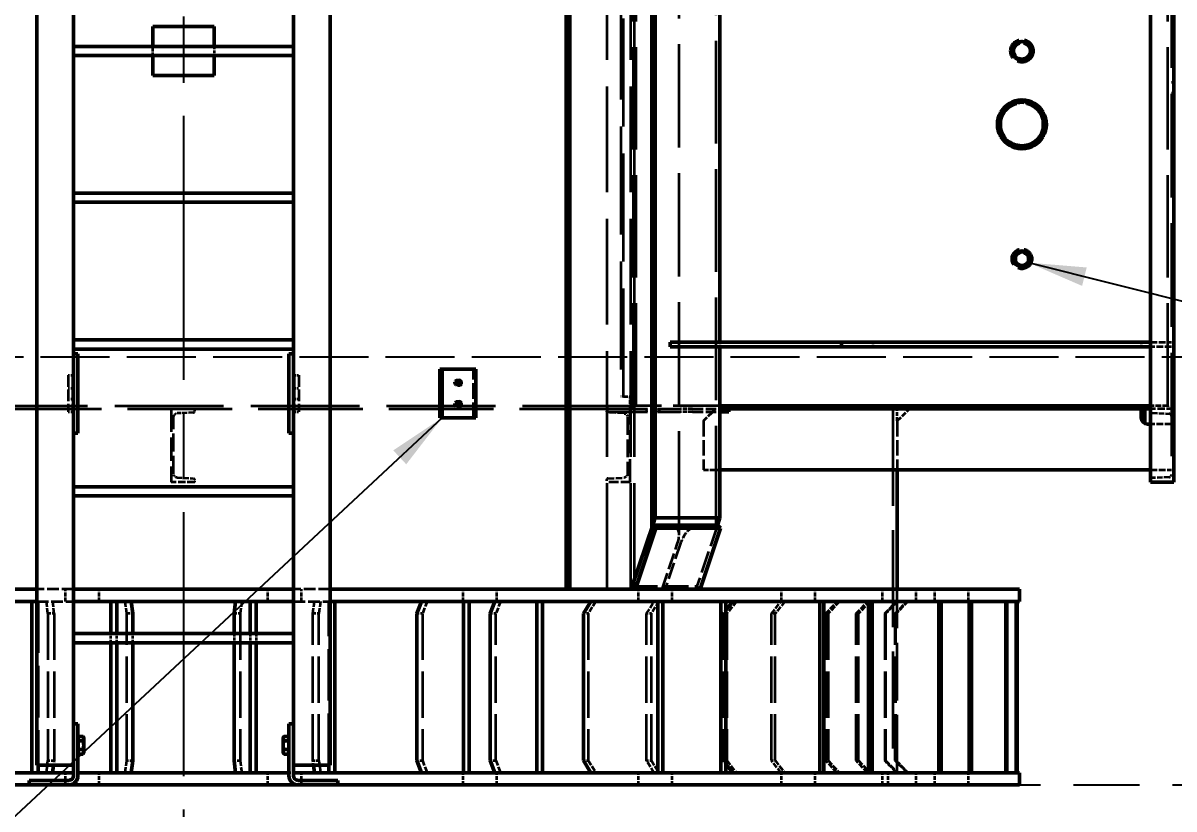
# Model space of a CAD drawing. Header units: inches. Extents: x 11 to 1621, y 11 to 1332.
# Drawn here: x 251.4 to 345.5, y 289.5 to 353.7 of the extents above; entities that cross this region are included whole.
import ezdxf

# ---------------------------------------------------------------- set-up
doc = ezdxf.new("R2010")
doc.units = ezdxf.units.IN
doc.header["$LTSCALE"] = 48
doc.header["$MEASUREMENT"] = 0
for name, pattern in [('CHAIN', [0.7087, 0.4724, -0.0591, 0.1181, -0.0591]), ('DASHED', [0.2067, 0.1654, -0.0413]), ('DOUBLE_DASH_CHAIN', [1.2403, 0.6614, -0.0827, 0.1654, -0.0827, 0.1654, -0.0827])]:
    doc.linetypes.add(name, pattern=pattern)
for name, color, linetype, lineweight in [('Centerline (ANSI)', 7, 'Continuous', 25), ('Dimension (ANSI)', 7, 'Continuous', 25), ('Hidden (ANSI)', 7, 'DASHED', 35), ('Sketch Geometry (ANSI)', 7, 'Continuous', 25), ('Symbol (ANSI)', 7, 'Continuous', 25), ('Visible (ANSI)', 7, 'Continuous', 50), ('Work Plane (ANSI)', 7, 'DOUBLE_DASH_CHAIN', 25)]:
    doc.layers.add(name, color=color, linetype=linetype, lineweight=lineweight)
doc.styles.add('Dimension Text', font='tahoma.ttf')
doc.dimstyles.new('ELC angle$7', dxfattribs={"dimscale": 48, "dimtxt": 0.12, "dimasz": 0.098425, "dimexe": 0.125, "dimexo": 0.0625, "dimgap": 0.031496, "dimtad": 0, "dimtih": 1, "dimtoh": 1, "dimzin": 0, "dimdsep": 46, "dimtxsty": 'Dimension Text', "dimcen": 0.09, "dimdle": 0.393701, "dimclrd": 256, "dimclre": 256, "dimclrt": 256, "dimadec": 1, "dimazin": 0, "dimtfac": 1, "dimtofl": 0, "dimtmove": 0, "dimatfit": 3, "dimfxl": 0, "dimtolj": 1, "dimtzin": 0, "dimlwd": -1, "dimlwe": -1, "dimarcsym": 0})
doc.dimstyles.new('ELC FT', dxfattribs={"dimscale": 48, "dimtxt": 0.12, "dimasz": 0.098425, "dimexe": 0.05, "dimexo": 0.1, "dimgap": 0.031496, "dimtad": 1, "dimdec": 5, "dimzin": 3, "dimdsep": 46, "dimlunit": 4, "dimtxsty": 'Dimension Text', "dimcen": 0.09, "dimdle": 0.5, "dimclrd": 5, "dimclre": 5, "dimclrt": 256, "dimadec": 1, "dimazin": 3, "dimtfac": 0.833333, "dimtofl": 0, "dimtmove": 0, "dimatfit": 3, "dimfxl": 0, "dimfrac": 2, "dimtolj": 1, "dimtzin": 0, "dimlwd": 25, "dimlwe": 25, "dimarcsym": 0})

# ---------------------------------------------------------------- blocks, each defined once
blk = doc.blocks.new('*D15')
at = {"layer": 'Defpoints', "color": 0, "linetype": 'Continuous', "transparency": 16777216}
for p in [(804.877, 319.63), (264.502, 280.771), (804.877, 187.693)]:
    blk.add_point(p, dxfattribs=at)
at = {"layer": 'Dimension (ANSI)', "color": 5, "linetype": 'Continuous', "lineweight": 25, "transparency": 16777216}
for p, q in [((804.877, 314.83), (804.877, 185.293)), ((264.502, 275.971), (264.502, 185.293)), ((269.227, 187.693), (800.153, 187.693))]:
    blk.add_line(p, q, dxfattribs=at)
at = {"layer": 'Dimension (ANSI)', "color": 5, "linetype": 'Continuous', "transparency": 16777216}
for points in [[(269.227, 188.48), (269.227, 186.905), (264.502, 187.693)], [(800.153, 188.48), (800.153, 186.905), (804.877, 187.693)]]:
    blk.add_solid(points, dxfattribs=at)
at = {"layer": 'Dimension (ANSI)', "linetype": 'Continuous', "lineweight": 25, "transparency": 16777216, "insert": (534.752, 192.841), "char_height": 5.76, "attachment_point": 5, "style": 'Dimension Text'}
blk.add_mtext('\\A1;45\'-0 3/8"', dxfattribs=at)
blk = doc.blocks.new('*D29')
at = {"layer": 'Defpoints', "color": 0, "linetype": 'Continuous', "transparency": 16777216}
for p in [(131.318, 496.451), (318.502, 496.451), (210.502, 326.451)]:
    blk.add_point(p, dxfattribs=at)
at = {"layer": 'Dimension (ANSI)', "color": 5, "linetype": 'Continuous', "lineweight": 25, "transparency": 16777216}
for p, q in [((313.702, 496.451), (128.918, 496.451)), ((131.318, 491.727), (131.318, 430.554)), ((131.318, 331.176), (131.318, 392.348)), ((205.702, 326.451), (128.918, 326.451))]:
    blk.add_line(p, q, dxfattribs=at)
at = {"layer": 'Dimension (ANSI)', "color": 5, "linetype": 'Continuous', "transparency": 16777216}
for points in [[(130.531, 491.727), (132.105, 491.727), (131.318, 496.451)], [(130.531, 331.176), (132.105, 331.176), (131.318, 326.451)]]:
    blk.add_solid(points, dxfattribs=at)
at = {"layer": 'Dimension (ANSI)', "linetype": 'Continuous', "lineweight": 25, "transparency": 16777216, "insert": (131.318, 411.451), "char_height": 5.76, "attachment_point": 5, "rotation": 90, "style": 'Dimension Text'}
blk.add_mtext('\\A1;\\fTahoma|b0|i0;14\'-2"\\P\\fTahoma|b0|i0;GAS PATH', dxfattribs=at)

msp = doc.modelspace()

# ---------------------------------------------------------------- linework, layer by layer
at = {"layer": 'Centerline (ANSI)', "linetype": 'CHAIN', "ltscale": 0.952448}
msp.add_line((264.502429, 896.951101), (264.502429, 280.771104), dxfattribs=at)
at = {"layer": 'Hidden (ANSI)', "ltscale": 1.090126}
for p, q in [((299.145205, 307.451101), (299.145205, 512.951101)), ((301.099363, 307.451101), (301.099363, 512.951101)), ((301.390183, 307.451101), (301.390183, 512.951101))]:
    msp.add_line(p, q, dxfattribs=at)
at = {"layer": 'Hidden (ANSI)', "ltscale": 1.066696}
msp.add_line((345.302429, 506.701101), (345.302429, 316.201101), dxfattribs=at)
at = {"layer": 'Hidden (ANSI)', "ltscale": 1.063093}
msp.add_line((305.036619, 311.917026), (305.036619, 501.773479), dxfattribs=at)
at = {"layer": 'Hidden (ANSI)', "ltscale": 1.057514}
msp.add_line((308.079043, 312.415203), (308.079043, 501.275302), dxfattribs=at)
at = {"layer": 'Hidden (ANSI)', "ltscale": 1.055333}
for p, q in [((301.317478, 322.451101), (301.317478, 500.451101)), ((301.52084, 322.451101), (301.52084, 500.451101)), ((345.002429, 322.451101), (345.002429, 500.451101))]:
    msp.add_line(p, q, dxfattribs=at)
at = {"layer": 'Hidden (ANSI)', "ltscale": 1.111842}
for p, q in [((300.270348, 499.701101), (300.270348, 323.201101)), ((300.501606, 323.201101), (300.501606, 499.701101))]:
    msp.add_line(p, q, dxfattribs=at)
at = {"layer": 'Hidden (ANSI)', "ltscale": 0.029661}
for p, q in [((262.002429, 351.076101), (262.002429, 351.826101)), ((267.002429, 351.826101), (267.002429, 351.076101)), ((258.562104, 303.076101), (258.562104, 303.826101)), ((259.057826, 303.076101), (259.057826, 303.826101)), ((260.363088, 303.076101), (260.363088, 303.826101)), ((268.64177, 303.826101), (268.64177, 303.076101)), ((269.947032, 303.826101), (269.947032, 303.076101)), ((270.442754, 303.826101), (270.442754, 303.076101))]:
    msp.add_line(p, q, dxfattribs=at)
at = {"layer": 'Hidden (ANSI)', "ltscale": 0.007836}
for p, q in [((345.302429, 348.888601), (345.502429, 348.888601)), ((345.302429, 348.013601), (345.502429, 348.013601)), ((345.302429, 342.888601), (345.502429, 342.888601)), ((345.302429, 342.013601), (345.502429, 342.013601)), ((345.302429, 336.888601), (345.502429, 336.888601)), ((345.302429, 336.013601), (345.502429, 336.013601)), ((345.302429, 330.888601), (345.502429, 330.888601)), ((345.302429, 330.013601), (345.502429, 330.013601)), ((345.302429, 324.888601), (345.502429, 324.888601)), ((345.302429, 324.013601), (345.502429, 324.013601)), ((345.302429, 320.138601), (345.502429, 320.138601)), ((345.302429, 319.263601), (345.502429, 319.263601))]:
    msp.add_line(p, q, dxfattribs=at)
at = {"layer": 'Hidden (ANSI)', "ltscale": 0.01478}
for p, q in [((308.369863, 327.638601), (308.369863, 327.263601)), ((308.369863, 327.638601), (308.369863, 327.263601)), ((320.873853, 327.638601), (320.873853, 327.263601)), ((342.832429, 327.638601), (342.832429, 327.263601)), ((255.064929, 324.951101), (255.439929, 324.951101)), ((273.564929, 324.951101), (273.939929, 324.951101)), ((255.064929, 323.888601), (255.439929, 323.888601)), ((273.564929, 323.888601), (273.939929, 323.888601)), ((255.064929, 323.013601), (255.439929, 323.013601)), ((273.564929, 323.013601), (273.939929, 323.013601)), ((300.501606, 323.201101), (300.270348, 323.201101)), ((255.064929, 321.951101), (255.439929, 321.951101)), ((273.564929, 321.951101), (273.939929, 321.951101))]:
    msp.add_line(p, q, dxfattribs=at)
at = {"layer": 'Hidden (ANSI)', "ltscale": 0.068152}
for p, q in [((343.582429, 327.638601), (345.302429, 327.638601)), ((345.302429, 327.263601), (343.582429, 327.263601)), ((345.302429, 320.951101), (343.582429, 320.951101)), ((343.582429, 317.201101), (345.302429, 317.201101))]:
    msp.add_line(p, q, dxfattribs=at)
at = {"layer": 'Hidden (ANSI)', "ltscale": 0.118944}
for p, q in [((255.064929, 324.951101), (255.064929, 321.951101)), ((255.439929, 324.951101), (255.439929, 321.951101)), ((273.564929, 324.951101), (273.564929, 321.951101)), ((273.939929, 324.951101), (273.939929, 321.951101))]:
    msp.add_line(p, q, dxfattribs=at)
at = {"layer": 'Hidden (ANSI)', "ltscale": 0.158625}
for p, q in [((288.227394, 321.451101), (288.227394, 325.451101)), ((307.018786, 321.201101), (307.018786, 317.201101)), ((322.877429, 321.201101), (322.877429, 317.201101))]:
    msp.add_line(p, q, dxfattribs=at)
at = {"layer": 'Hidden (ANSI)', "ltscale": 0.019741}
for p, q in [((287.032916, 324.534601), (286.841575, 324.534601)), ((287.032916, 324.117601), (286.841575, 324.117601)), ((287.032916, 322.784601), (286.841575, 322.784601)), ((287.032916, 322.367601), (286.841575, 322.367601)), ((306.496, 307.701101), (306.747858, 307.451101)), ((253.918697, 305.451101), (253.422974, 305.451101)), ((260.363088, 305.451101), (259.867366, 305.451101)), ((269.137492, 305.451101), (268.64177, 305.451101)), ((275.581884, 305.451101), (275.086162, 305.451101)), ((284.040416, 305.451101), (283.578476, 305.451101)), ((290.045633, 305.451101), (289.583693, 305.451101)), ((297.611859, 305.451101), (297.215182, 305.451101)), ((302.768655, 305.451101), (302.371979, 305.451101)), ((308.926948, 305.451101), (308.622567, 305.451101)), ((312.883897, 305.451101), (312.579516, 305.451101)), ((317.21458, 305.451101), (317.023238, 305.451101)), ((319.702022, 305.451101), (319.51068, 305.451101)), ((321.909966, 305.451101), (321.844702, 305.451101)), ((322.758386, 305.451101), (322.693123, 305.451101)), ((253.422974, 293.451101), (253.918697, 293.451101)), ((259.867366, 293.451101), (260.363088, 293.451101)), ((268.64177, 293.451101), (269.137492, 293.451101)), ((275.086162, 293.451101), (275.581884, 293.451101)), ((283.578476, 293.451101), (284.040416, 293.451101)), ((289.583693, 293.451101), (290.045633, 293.451101)), ((297.215182, 293.451101), (297.611859, 293.451101)), ((302.371979, 293.451101), (302.768655, 293.451101)), ((308.622567, 293.451101), (308.926948, 293.451101)), ((312.579516, 293.451101), (312.883897, 293.451101)), ((317.023238, 293.451101), (317.21458, 293.451101)), ((319.51068, 293.451101), (319.702022, 293.451101)), ((321.844702, 293.451101), (321.909966, 293.451101)), ((322.693123, 293.451101), (322.758386, 293.451101))]:
    msp.add_line(p, q, dxfattribs=at)
at = {"layer": 'Hidden (ANSI)', "ltscale": 0.042528}
msp.add_line((300.501606, 323.201101), (301.341127, 323.201101), dxfattribs=at)
at = {"layer": 'Hidden (ANSI)', "ltscale": 0.039581}
for p, q in [((301.023131, 322.201101), (301.023131, 323.201101)), ((301.104476, 322.201101), (301.104476, 323.201101)), ((301.259256, 322.201101), (301.259256, 323.201101)), ((301.341127, 322.201101), (301.341127, 323.201101)), ((322.877429, 321.201101), (322.877429, 322.201101)), ((254.855332, 306.451101), (254.855332, 307.451101)), ((257.605332, 306.451101), (257.605332, 307.451101)), ((271.399527, 306.451101), (271.399527, 307.451101)), ((274.149527, 306.451101), (274.149527, 307.451101)), ((287.379992, 306.451101), (287.379992, 307.451101)), ((290.129992, 306.451101), (290.129992, 307.451101)), ((301.707685, 306.451101), (301.707685, 307.451101)), ((304.457685, 306.451101), (304.457685, 307.451101)), ((313.406197, 306.451101), (313.406197, 307.451101)), ((316.156197, 306.451101), (316.156197, 307.451101)), ((321.678295, 306.451101), (321.678295, 307.451101)), ((324.428295, 306.451101), (324.428295, 307.451101)), ((325.960247, 306.451101), (325.960247, 307.451101)), ((328.710247, 306.451101), (328.710247, 307.451101)), ((254.855332, 291.451101), (254.855332, 292.451101)), ((257.605332, 291.451101), (257.605332, 292.451101)), ((271.399527, 291.451101), (271.399527, 292.451101)), ((274.149527, 291.451101), (274.149527, 292.451101)), ((287.379992, 291.451101), (287.379992, 292.451101)), ((290.129992, 291.451101), (290.129992, 292.451101)), ((301.707685, 291.451101), (301.707685, 292.451101)), ((304.457685, 291.451101), (304.457685, 292.451101)), ((313.406197, 291.451101), (313.406197, 292.451101)), ((316.156197, 291.451101), (316.156197, 292.451101)), ((321.678295, 291.451101), (321.678295, 292.451101)), ((322.127429, 291.451101), (322.127429, 292.451101)), ((324.428295, 291.451101), (324.428295, 292.451101)), ((325.960247, 291.451101), (325.960247, 292.451101)), ((328.710247, 291.451101), (328.710247, 292.451101))]:
    msp.add_line(p, q, dxfattribs=at)
at = {"layer": 'Hidden (ANSI)', "ltscale": 1.077052}
msp.add_line((206.502429, 322.201101), (299.145205, 322.201101), dxfattribs=at)
at = {"layer": 'Hidden (ANSI)', "ltscale": 1.120368}
msp.add_line((214.426081, 322.451101), (301.104476, 322.451101), dxfattribs=at)
at = {"layer": 'Hidden (ANSI)', "ltscale": 0.237987}
for p, q in [((263.502429, 322.201101), (263.502429, 316.201101)), ((301.023131, 316.201101), (301.023131, 322.201101))]:
    msp.add_line(p, q, dxfattribs=at)
at = {"layer": 'Hidden (ANSI)', "ltscale": 0.076091}
for p, q in [((263.502429, 322.201101), (265.422429, 322.201101)), ((265.422429, 316.201101), (263.502429, 316.201101))]:
    msp.add_line(p, q, dxfattribs=at)
at = {"layer": 'Hidden (ANSI)', "ltscale": 0.053217}
for p, q in [((265.331453, 321.898186), (263.989706, 321.827878)), ((263.989706, 316.574324), (265.331453, 316.504016))]:
    msp.add_line(p, q, dxfattribs=at)
at = {"layer": 'Hidden (ANSI)', "ltscale": 0.008116}
for p, q in [((265.422429, 321.994054), (265.422429, 322.201101)), ((299.103131, 322.201101), (299.103131, 321.994054)), ((265.422429, 316.201101), (265.422429, 316.408148)), ((299.103131, 316.408148), (299.103131, 316.201101))]:
    msp.add_line(p, q, dxfattribs=at)
at = {"layer": 'Hidden (ANSI)', "ltscale": 0.001981}
msp.add_line((299.103131, 322.201101), (299.145205, 322.201101), dxfattribs=at)
at = {"layer": 'Hidden (ANSI)', "ltscale": 0.016834}
for p, q in [((299.273461, 322.201101), (299.145205, 322.201101)), ((299.273461, 321.951101), (299.145205, 321.951101))]:
    msp.add_line(p, q, dxfattribs=at)
at = {"layer": 'Hidden (ANSI)', "ltscale": 0.00982}
for p, q in [((299.145205, 321.951101), (299.145205, 322.201101)), ((301.023131, 322.451101), (301.023131, 322.201101)), ((301.104476, 322.451101), (301.104476, 322.201101)), ((302.406991, 321.951101), (302.406991, 322.201101)), ((303.186082, 321.951101), (303.186082, 322.201101)), ((303.436082, 321.951101), (303.436082, 322.201101)), ((321.002429, 322.451101), (321.002429, 322.201101)), ((345.002429, 322.451101), (345.002429, 322.201101))]:
    msp.add_line(p, q, dxfattribs=at)
at = {"layer": 'Hidden (ANSI)', "ltscale": 0.067136}
for p, q in [((300.535854, 321.827878), (299.194107, 321.898186)), ((299.194107, 316.504016), (300.535854, 316.574324))]:
    msp.add_line(p, q, dxfattribs=at)
at = {"layer": 'Hidden (ANSI)', "ltscale": 0.401672}
for p, q in [((299.273461, 322.201101), (305.162566, 322.201101)), ((299.273461, 321.951101), (305.162566, 321.951101))]:
    msp.add_line(p, q, dxfattribs=at)
at = {"layer": 'Hidden (ANSI)', "ltscale": 0.014432}
msp.add_line((301.317478, 322.451101), (301.104476, 322.451101), dxfattribs=at)
at = {"layer": 'Hidden (ANSI)', "ltscale": 0.481034}
msp.add_line((308.369863, 322.451101), (301.317478, 322.451101), dxfattribs=at)
at = {"layer": 'Hidden (ANSI)', "ltscale": 0.042753}
for p, q in [((306.121688, 322.201101), (305.162566, 322.201101)), ((306.121688, 321.951101), (305.162566, 321.951101))]:
    msp.add_line(p, q, dxfattribs=at)
at = {"layer": 'Hidden (ANSI)', "ltscale": 0.109453}
msp.add_line((306.121688, 322.201101), (308.367483, 322.201101), dxfattribs=at)
at = {"layer": 'Hidden (ANSI)', "ltscale": 0.109569}
msp.add_line((306.121688, 321.951101), (308.369863, 321.951101), dxfattribs=at)
at = {"layer": 'Hidden (ANSI)', "ltscale": 0.056018}
for p, q in [((307.018786, 321.201101), (308.018786, 322.201101)), ((322.877429, 321.201101), (323.877429, 322.201101)), ((253.422974, 305.451101), (253.292448, 306.451101)), ((253.788171, 306.451101), (253.918697, 305.451101)), ((259.867366, 305.451101), (259.73684, 306.451101)), ((269.268019, 306.451101), (269.137492, 305.451101)), ((275.086162, 305.451101), (275.216688, 306.451101)), ((275.71241, 306.451101), (275.581884, 305.451101)), ((284.4231, 306.451101), (284.040416, 305.451101)), ((290.428317, 306.451101), (290.045633, 305.451101)), ((298.22062, 306.451101), (297.611859, 305.451101)), ((302.371979, 305.451101), (302.98074, 306.451101)), ((303.377417, 306.451101), (302.768655, 305.451101)), ((309.720301, 306.451101), (308.926948, 305.451101)), ((312.579516, 305.451101), (313.37287, 306.451101)), ((313.677251, 306.451101), (312.883897, 305.451101)), ((317.023238, 305.451101), (317.947118, 306.451101)), ((318.138459, 306.451101), (317.21458, 305.451101)), ((319.51068, 305.451101), (320.43456, 306.451101)), ((320.625902, 306.451101), (319.702022, 305.451101)), ((321.844702, 305.451101), (322.836147, 306.451101)), ((322.90141, 306.451101), (321.909966, 305.451101)), ((322.693123, 305.451101), (323.684568, 306.451101)), ((323.749831, 306.451101), (322.758386, 305.451101)), ((253.292448, 292.451101), (253.422974, 293.451101)), ((259.73684, 292.451101), (259.867366, 293.451101)), ((269.137492, 293.451101), (269.268019, 292.451101)), ((275.581884, 293.451101), (275.71241, 292.451101)), ((284.040416, 293.451101), (284.4231, 292.451101)), ((290.045633, 293.451101), (290.428317, 292.451101)), ((297.611859, 293.451101), (298.22062, 292.451101)), ((302.98074, 292.451101), (302.371979, 293.451101)), ((302.768655, 293.451101), (303.377417, 292.451101)), ((308.926948, 293.451101), (309.720301, 292.451101)), ((313.37287, 292.451101), (312.579516, 293.451101)), ((312.883897, 293.451101), (313.677251, 292.451101)), ((317.947118, 292.451101), (317.023238, 293.451101)), ((317.21458, 293.451101), (318.138459, 292.451101)), ((320.43456, 292.451101), (319.51068, 293.451101)), ((319.702022, 293.451101), (320.625902, 292.451101)), ((322.836147, 292.451101), (321.844702, 293.451101)), ((321.909966, 293.451101), (322.90141, 292.451101)), ((323.684568, 292.451101), (322.693123, 293.451101)), ((322.758386, 293.451101), (323.749831, 292.451101))]:
    msp.add_line(p, q, dxfattribs=at)
at = {"layer": 'Hidden (ANSI)', "ltscale": 6.23736e-05}
msp.add_line((308.369863, 322.201101), (308.367483, 322.201101), dxfattribs=at)
at = {"layer": 'Hidden (ANSI)', "ltscale": 0.999503}
msp.add_line((322.502429, 322.201101), (322.502429, 292.451101), dxfattribs=at)
at = {"layer": 'Hidden (ANSI)', "ltscale": 0.056247}
msp.add_line((345.002429, 322.451101), (343.582429, 322.451101), dxfattribs=at)
at = {"layer": 'Hidden (ANSI)', "ltscale": 0.076088}
msp.add_line((345.502429, 322.201101), (343.582429, 322.201101), dxfattribs=at)
at = {"layer": 'Hidden (ANSI)', "ltscale": 0.184342}
for p, q in [((263.702429, 316.877048), (263.702429, 321.525154)), ((300.823131, 321.525154), (300.823131, 316.877048))]:
    msp.add_line(p, q, dxfattribs=at)
at = {"layer": 'Hidden (ANSI)', "ltscale": 0.056007}
for p, q in [((343.700887, 321.858101), (345.112896, 321.784101)), ((345.112896, 316.618101), (343.700887, 316.544101))]:
    msp.add_line(p, q, dxfattribs=at)
at = {"layer": 'Hidden (ANSI)', "ltscale": 0.053512}
msp.add_line((307.018786, 317.201101), (308.369863, 317.201101), dxfattribs=at)
at = {"layer": 'Hidden (ANSI)', "ltscale": 0.096361}
msp.add_line((301.023131, 316.201101), (299.103131, 316.201101), dxfattribs=at)
at = {"layer": 'Hidden (ANSI)', "ltscale": 0.228067}
msp.add_line((308.168215, 312.680747), (306.496, 307.701101), dxfattribs=at)
at = {"layer": 'Hidden (ANSI)', "ltscale": 0.012067}
msp.add_line((308.168215, 312.680747), (308.079043, 312.415203), dxfattribs=at)
at = {"layer": 'Hidden (ANSI)', "ltscale": 0.095383}
for p, q in [((304.748997, 312.415203), (302.791642, 312.415203)), ((308.079043, 312.415203), (306.121688, 312.415203))]:
    msp.add_line(p, q, dxfattribs=at)
at = {"layer": 'Hidden (ANSI)', "ltscale": 0.172793}
for p, q in [((303.641246, 307.451101), (304.908364, 311.224418)), ((305.162566, 311.224418), (303.895448, 307.451101))]:
    msp.add_line(p, q, dxfattribs=at)
at = {"layer": 'Hidden (ANSI)', "ltscale": 0.120383}
for p, q in [((255.502429, 307.451101), (252.502429, 307.451101)), ((276.502429, 307.451101), (273.502429, 307.451101)), ((252.502429, 306.451101), (255.502429, 306.451101)), ((273.502429, 306.451101), (276.502429, 306.451101))]:
    msp.add_line(p, q, dxfattribs=at)
at = {"layer": 'Hidden (ANSI)', "ltscale": 0.257828}
msp.add_line((301.208599, 307.701101), (306.496, 307.701101), dxfattribs=at)
at = {"layer": 'Hidden (ANSI)', "ltscale": 0.595118}
msp.add_line((322.877429, 292.451101), (322.877429, 307.451101), dxfattribs=at)
at = {"layer": 'Hidden (ANSI)', "ltscale": 0.530636}
for p, q in [((252.613435, 306.451101), (252.613435, 293.076101)), ((276.391424, 293.076101), (276.391424, 306.451101))]:
    msp.add_line(p, q, dxfattribs=at)
at = {"layer": 'Hidden (ANSI)', "ltscale": 0.476074}
for p, q in [((253.422974, 305.451101), (253.422974, 293.451101)), ((253.918697, 305.451101), (253.918697, 293.451101)), ((259.867366, 293.451101), (259.867366, 305.451101)), ((269.137492, 305.451101), (269.137492, 293.451101)), ((275.086162, 293.451101), (275.086162, 305.451101)), ((275.581884, 293.451101), (275.581884, 305.451101)), ((284.040416, 305.451101), (284.040416, 293.451101)), ((290.045633, 293.451101), (290.045633, 305.451101)), ((297.611859, 305.451101), (297.611859, 293.451101)), ((302.371979, 293.451101), (302.371979, 305.451101)), ((302.768655, 293.451101), (302.768655, 305.451101)), ((308.622567, 305.451101), (308.622567, 293.451101)), ((308.926948, 305.451101), (308.926948, 293.451101)), ((312.579516, 293.451101), (312.579516, 305.451101)), ((312.883897, 293.451101), (312.883897, 305.451101)), ((317.023238, 305.451101), (317.023238, 293.451101)), ((317.21458, 305.451101), (317.21458, 293.451101)), ((319.51068, 293.451101), (319.51068, 305.451101)), ((319.702022, 293.451101), (319.702022, 305.451101)), ((321.844702, 305.451101), (321.844702, 293.451101)), ((321.909966, 305.451101), (321.909966, 293.451101)), ((322.693123, 293.451101), (322.693123, 305.451101)), ((322.758386, 293.451101), (322.758386, 305.451101))]:
    msp.add_line(p, q, dxfattribs=at)
at = {"layer": 'Hidden (ANSI)', "ltscale": 0.016431}
for p, q in [((308.622567, 305.451101), (308.85627, 305.745676)), ((308.85627, 293.156526), (308.622567, 293.451101))]:
    msp.add_line(p, q, dxfattribs=at)
at = {"layer": 'Hidden (ANSI)', "ltscale": 0.020944}
for p, q in [((253.918697, 293.451101), (253.869749, 293.076101)), ((275.135109, 293.076101), (275.086162, 293.451101))]:
    msp.add_line(p, q, dxfattribs=at)
at = {"layer": 'Hidden (ANSI)', "ltscale": 0.014906}
for p, q in [((255.877429, 292.451101), (255.502429, 292.451101)), ((273.502429, 292.451101), (273.127429, 292.451101))]:
    msp.add_line(p, q, dxfattribs=at)
at = {"layer": 'Hidden (ANSI)', "ltscale": 0.236758}
msp.add_circle((333.066717, 351.451101), 0.95, dxfattribs=at)
at = {"layer": 'Hidden (ANSI)', "ltscale": 0.200606}
msp.add_circle((333.066717, 351.451101), 0.805, dxfattribs=at)
at = {"layer": 'Hidden (ANSI)', "ltscale": 0.186893}
msp.add_circle((333.066717, 351.451101), 0.75, dxfattribs=at)
at = {"layer": 'Hidden (ANSI)', "ltscale": 0.165294}
msp.add_circle((333.066717, 351.451101), 0.663371, dxfattribs=at)
at = {"layer": 'Hidden (ANSI)', "ltscale": 0.163831}
msp.add_circle((333.066717, 351.451101), 0.6575, dxfattribs=at)
at = {"layer": 'Hidden (ANSI)', "ltscale": 0.159866}
msp.add_circle((333.066717, 351.451101), 0.6416, dxfattribs=at)
at = {"layer": 'Hidden (ANSI)', "ltscale": 0.159342}
msp.add_circle((333.066717, 351.451101), 0.639497, dxfattribs=at)
at = {"layer": 'Hidden (ANSI)', "ltscale": 0.467383}
msp.add_circle((333.066717, 345.451101), 1.875, dxfattribs=at)
at = {"layer": 'Hidden (ANSI)', "ltscale": 0.442201}
msp.add_circle((333.066717, 345.451101), 1.774, dxfattribs=at)
at = {"layer": 'Hidden (ANSI)', "ltscale": 0.436217}
msp.add_circle((333.066717, 345.451101), 1.75, dxfattribs=at)
at = {"layer": 'Hidden (ANSI)', "ltscale": 0.428816}
msp.add_circle((333.066717, 345.451101), 1.720312, dxfattribs=at)
at = {"layer": 'Hidden (ANSI)', "ltscale": 0.428383}
msp.add_circle((333.066717, 345.451101), 1.718577, dxfattribs=at)
at = {"layer": 'Hidden (ANSI)', "ltscale": 0.206839}
msp.add_circle((333.066717, 334.451101), 0.83, dxfattribs=at)
at = {"layer": 'Hidden (ANSI)', "ltscale": 0.171934}
msp.add_circle((333.066717, 334.451101), 0.69, dxfattribs=at)
at = {"layer": 'Hidden (ANSI)', "ltscale": 0.155728}
msp.add_circle((333.066717, 334.451101), 0.625, dxfattribs=at)
at = {"layer": 'Hidden (ANSI)', "ltscale": 0.130795}
msp.add_circle((333.066717, 334.451101), 0.525, dxfattribs=at)
at = {"layer": 'Hidden (ANSI)', "ltscale": 0.127657}
msp.add_circle((333.066717, 334.451101), 0.512411, dxfattribs=at)
at = {"layer": 'Hidden (ANSI)', "ltscale": 0.127123}
msp.add_circle((333.066717, 334.451101), 0.51027, dxfattribs=at)
at = {"layer": 'Hidden (ANSI)', "ltscale": 0.001552}
for start, end in [(88.48032769, 91.51967231), (148.48032769, 151.51967231), (208.48032769, 211.51967231), (28.48032769, 31.51967231), (328.48032769, 331.51967231), (268.48032769, 271.51967231)]:
    msp.add_arc((333.066717, 351.451101), 0.785, start, end, dxfattribs=at)
at = {"layer": 'Hidden (ANSI)', "ltscale": 0.002795}
for start, end in [(88.95502437, 91.04497563), (148.95502437, 151.04497563), (28.95502437, 31.04497563), (208.95502437, 211.04497563), (328.95502437, 331.04497563), (268.95502437, 271.04497563)]:
    msp.add_arc((333.066717, 345.451101), 2, start, end, dxfattribs=at)
at = {"layer": 'Hidden (ANSI)', "ltscale": 0.064715}
for start, end in [(123.30542073, 176.69457927), (63.30542073, 116.69457927), (3.30542073, 56.69457927), (183.30542073, 236.69457927), (303.30542073, 356.69457927), (243.30542073, 296.69457927)]:
    msp.add_arc((333.066717, 345.451101), 1.752916, start, end, dxfattribs=at)
at = {"layer": 'Hidden (ANSI)', "ltscale": 0.020272}
for start, end in [(122.27190893, 177.72809107), (182.27190893, 237.72809107), (62.27190893, 117.72809107), (2.27190893, 57.72809107), (302.27190893, 357.72809107), (242.27190893, 297.72809107)]:
    msp.add_arc((333.066717, 334.451101), 0.530417, start, end, dxfattribs=at)
at = {"layer": 'Hidden (ANSI)', "ltscale": 0.007432}
for centre, start, end in [((343.707429, 321.98293), 180, 267), ((343.707429, 316.419272), 93, 180)]:
    msp.add_arc(centre, 0.125, start, end, dxfattribs=at)
at = {"layer": 'Hidden (ANSI)', "ltscale": 0.011951}
for centre, start, end in [((345.102429, 321.584375), 0, 87), ((345.102429, 316.817827), 273, 0)]:
    msp.add_arc(centre, 0.2, start, end, dxfattribs=at)
at = {"layer": 'Hidden (ANSI)', "ltscale": 0.034492}
for centre in [(286.841575, 324.326101), (286.841575, 322.576101)]:
    msp.add_ellipse(centre, major_axis=(0, 0.2085), ratio=0.923879533, start_param=5.763440169, end_param=9.944523099, dxfattribs=at)
at = {"layer": 'Hidden (ANSI)', "ltscale": 0.065977}
for centre, start_param, end_param in [((304.349119, 311.224418), 1.740705023, 3.311501349), ((305.72181, 311.224418), 3.311501349, 4.882297676)]:
    msp.add_ellipse(centre, major_axis=(-0.488683, -1.173638), ratio=0.412030949, start_param=start_param, end_param=end_param, dxfattribs=at)
at = {"layer": 'Hidden (ANSI)', "ltscale": 0.005684}
for points, knots in [([(265.331453, 321.898186), (265.342008, 321.898739), (265.35297, 321.901138), (265.374994, 321.910261), (265.385789, 321.917649), (265.402836, 321.934696), (265.410223, 321.945491), (265.42002, 321.969143), (265.422429, 321.982), (265.422429, 321.994054)], [-0.354769447, -0.354769447, -0.354769447, -0.354769447, -0.2755636973, -0.2755636973, -0.1837017991, -0.1837017991, -0.0918508995, -0.0918508995, 0, 0, 0, 0]), ([(265.422429, 316.408148), (265.422429, 316.420202), (265.42002, 316.43306), (265.410223, 316.456712), (265.402835, 316.467507), (265.385788, 316.484554), (265.374993, 316.491942), (265.35297, 316.501064), (265.342008, 316.503463), (265.331453, 316.504016)], [0, 0, 0, 0, 0.0918536081, 0.0918536081, 0.1837072162, 0.1837072162, 0.2755664059, 0.2755664059, 0.3547694534, 0.3547694534, 0.3547694534, 0.3547694534])]:
    msp.add_open_spline(points, degree=3, knots=knots, dxfattribs=at)
at = {"layer": 'Hidden (ANSI)', "ltscale": 0.006394}
for points, knots in [([(299.103131, 321.994054), (299.103131, 321.982113), (299.105504, 321.969613), (299.114535, 321.947076), (299.121172, 321.937026), (299.13758, 321.919136), (299.149079, 321.911043), (299.172075, 321.901219), (299.18336, 321.898749), (299.194107, 321.898186)], [0.8285624852, 0.8285624852, 0.8285624852, 0.8285624852, 0.919555798, 0.919555798, 1.0105491108, 1.0105491108, 1.1266144806, 1.1266144806, 1.2269127913, 1.2269127913, 1.2269127913, 1.2269127913]), ([(299.194107, 316.504016), (299.18336, 316.503453), (299.172075, 316.500983), (299.149079, 316.491158), (299.13758, 316.483066), (299.121172, 316.465176), (299.114535, 316.455126), (299.105504, 316.432589), (299.103131, 316.420089), (299.103131, 316.408148)], [0.430212179, 0.430212179, 0.430212179, 0.430212179, 0.5305104897, 0.5305104897, 0.6465758595, 0.6465758595, 0.7375691723, 0.7375691723, 0.8285624852, 0.8285624852, 0.8285624852, 0.8285624852])]:
    msp.add_open_spline(points, degree=3, knots=knots, dxfattribs=at)
at = {"layer": 'Hidden (ANSI)', "ltscale": 0.018163}
for points, knots in [([(263.702429, 321.525154), (263.702429, 321.563217), (263.710036, 321.603818), (263.740973, 321.678505), (263.764303, 321.712592), (263.818131, 321.766421), (263.852219, 321.78975), (263.921761, 321.818555), (263.956376, 321.826132), (263.989706, 321.827878)], [2.32035998, 2.32035998, 2.32035998, 2.32035998, 2.610404083, 2.610404083, 2.900448186, 2.900448186, 3.190499621, 3.190499621, 3.440589214, 3.440589214, 3.440589214, 3.440589214]), ([(263.989706, 316.574324), (263.956375, 316.57607), (263.92176, 316.583647), (263.852217, 316.612453), (263.818129, 316.635783), (263.764301, 316.689612), (263.740972, 316.723699), (263.710036, 316.798385), (263.702429, 316.838985), (263.702429, 316.877048)], [1.200130756, 1.200130756, 1.200130756, 1.200130756, 1.450224823, 1.450224823, 1.740280742, 1.740280742, 2.030320361, 2.030320361, 2.32035998, 2.32035998, 2.32035998, 2.32035998])]:
    msp.add_open_spline(points, degree=3, knots=knots, dxfattribs=at)
at = {"layer": 'Hidden (ANSI)', "ltscale": 0.020704}
for points, knots in [([(300.535854, 321.827878), (300.569945, 321.826092), (300.605734, 321.818235), (300.678677, 321.786925), (300.71517, 321.76114), (300.766725, 321.70437), (300.7874, 321.672924), (300.81564, 321.602193), (300.823131, 321.562859), (300.823131, 321.525154)], [-1.276226035, -1.276226035, -1.276226035, -1.276226035, -0.95087721, -0.95087721, -0.574622773, -0.574622773, -0.287311387, -0.287311387, 0, 0, 0, 0]), ([(300.823131, 316.877048), (300.823131, 316.839343), (300.81564, 316.800009), (300.7874, 316.729278), (300.766725, 316.697832), (300.71517, 316.641062), (300.678677, 316.615276), (300.605734, 316.583967), (300.569945, 316.57611), (300.535854, 316.574324)], [0, 0, 0, 0, 0.287311387, 0.287311387, 0.574622773, 0.574622773, 0.95087721, 0.95087721, 1.276226035, 1.276226035, 1.276226035, 1.276226035])]:
    msp.add_open_spline(points, degree=3, knots=knots, dxfattribs=at)
at = {"layer": 'Sketch Geometry (ANSI)', "linetype": 'DASHED', "ltscale": 0.710895}
msp.add_line((210.502429, 326.451101), (556.109987, 326.451101), dxfattribs=at)
at = {"layer": 'Visible (ANSI)'}
for p, q in [((343.582429, 506.701101), (343.582429, 316.201101)), ((345.502429, 506.701101), (345.502429, 316.201101)), ((302.791642, 312.415203), (302.791642, 501.275302)), ((303.082462, 313.281228), (303.082462, 500.409277)), ((252.502429, 429.451101), (252.502429, 293.076101)), ((255.502429, 429.451101), (255.502429, 293.076101)), ((273.502429, 429.451101), (273.502429, 293.076101)), ((276.502429, 429.451101), (276.502429, 293.076101)), ((295.811962, 307.451101), (295.811962, 369.138601)), ((296.102782, 307.451101), (296.102782, 369.138601)), ((308.369863, 369.263601), (308.369863, 327.638601)), ((262.002429, 351.826101), (262.002429, 353.451101)), ((262.002429, 353.451101), (267.002429, 353.451101)), ((267.002429, 353.451101), (267.002429, 351.826101)), ((332.376717, 351.849473), (333.066717, 352.247844)), ((333.066717, 352.247844), (333.756717, 351.849473)), ((255.502429, 351.826101), (273.502429, 351.826101)), ((255.502429, 351.076101), (273.502429, 351.076101)), ((262.002429, 349.451101), (262.002429, 351.076101)), ((267.002429, 351.076101), (267.002429, 349.451101)), ((332.376717, 351.052729), (332.376717, 351.849473)), ((333.756717, 351.849473), (333.756717, 351.052729)), ((333.066717, 350.654358), (332.376717, 351.052729)), ((333.756717, 351.052729), (333.066717, 350.654358)), ((267.002429, 349.451101), (262.002429, 349.451101)), ((331.316717, 346.461464), (333.066717, 347.471827)), ((333.066717, 347.471827), (334.816717, 346.461464)), ((331.316717, 344.440738), (331.316717, 346.461464)), ((334.816717, 346.461464), (334.816717, 344.440738)), ((333.066717, 343.430375), (331.316717, 344.440738)), ((334.816717, 344.440738), (333.066717, 343.430375)), ((255.502429, 339.826101), (273.502429, 339.826101)), ((255.502429, 339.076101), (273.502429, 339.076101)), ((332.536717, 334.757097), (333.066717, 335.063092)), ((333.066717, 335.063092), (333.596717, 334.757097)), ((332.536717, 334.145105), (332.536717, 334.757097)), ((333.066717, 333.83911), (332.536717, 334.145105)), ((333.596717, 334.145105), (333.066717, 333.83911)), ((333.596717, 334.757097), (333.596717, 334.145105)), ((255.502429, 327.826101), (273.502429, 327.826101)), ((304.302631, 327.638601), (318.302325, 327.638601)), ((304.302631, 327.638601), (304.302631, 327.263601)), ((318.302325, 327.638601), (343.582429, 327.638601)), ((318.302325, 327.638601), (318.302325, 327.263601)), ((255.502429, 327.076101), (273.502429, 327.076101)), ((255.502429, 326.701101), (255.877429, 326.701101)), ((255.877429, 326.701101), (255.877429, 320.201101)), ((273.127429, 326.701101), (273.127429, 320.201101)), ((273.127429, 326.701101), (273.502429, 326.701101)), ((318.302325, 327.263601), (304.302631, 327.263601)), ((308.369863, 327.263601), (308.369863, 313.281228)), ((343.582429, 327.263601), (318.302325, 327.263601)), ((285.647097, 325.451101), (285.455755, 325.451101)), ((285.455755, 325.451101), (285.455755, 321.451101)), ((285.647097, 325.451101), (288.418736, 325.451101)), ((285.647097, 321.451101), (285.647097, 325.451101)), ((288.418736, 325.451101), (288.418736, 321.451101)), ((320.724282, 322.451101), (308.369863, 322.451101)), ((321.131006, 322.201101), (308.369863, 322.201101)), ((308.369863, 321.951101), (309.095851, 321.951101)), ((309.095851, 321.951101), (309.095851, 322.201101)), ((320.724282, 322.451101), (321.131006, 322.451101)), ((321.131006, 322.451101), (321.131006, 322.201101)), ((343.582429, 322.451101), (321.131006, 322.451101)), ((343.582429, 322.201101), (321.131006, 322.201101)), ((342.832429, 321.451101), (342.832429, 322.201101)), ((343.127429, 322.201101), (343.127429, 320.995058)), ((285.647097, 321.451101), (285.455755, 321.451101)), ((288.418736, 321.451101), (285.647097, 321.451101)), ((343.582429, 320.951101), (343.332429, 320.951101)), ((255.502429, 320.201101), (255.877429, 320.201101)), ((273.127429, 320.201101), (273.502429, 320.201101)), ((308.369863, 317.201101), (343.582429, 317.201101)), ((322.877429, 307.451101), (322.877429, 317.201101)), ((255.502429, 315.826101), (273.502429, 315.826101)), ((345.502429, 316.201101), (343.582429, 316.201101)), ((255.502429, 315.076101), (273.502429, 315.076101)), ((302.880814, 312.680747), (301.208599, 307.701101)), ((302.791642, 312.415203), (303.082462, 313.281228)), ((302.880814, 312.680747), (308.168215, 312.680747)), ((303.132672, 312.430747), (302.880814, 312.680747)), ((303.082462, 313.281228), (308.369863, 313.281228)), ((308.369863, 313.281228), (308.168215, 312.680747)), ((308.420073, 312.430747), (308.168215, 312.680747)), ((301.460457, 307.451101), (303.132672, 312.430747)), ((303.132672, 312.430747), (308.420073, 312.430747)), ((306.747858, 307.451101), (308.420073, 312.430747)), ((252.502429, 307.451101), (203.55868, 307.451101)), ((273.502429, 307.451101), (255.502429, 307.451101)), ((332.877429, 307.451101), (276.502429, 307.451101)), ((301.208599, 307.701101), (301.460457, 307.451101)), ((332.877429, 307.451101), (332.877429, 306.451101)), ((241.604331, 306.451101), (252.117712, 306.451101)), ((252.368584, 306.451101), (252.117712, 306.451101)), ((252.117712, 306.451101), (252.117712, 292.451101)), ((252.368584, 306.451101), (252.502429, 306.451101)), ((255.502429, 306.451101), (258.806955, 306.451101)), ((258.562104, 303.826101), (258.562104, 306.451101)), ((259.057826, 306.451101), (258.806955, 306.451101)), ((259.059458, 306.451101), (259.057826, 306.451101)), ((259.057826, 303.826101), (259.057826, 306.451101)), ((259.059458, 306.451101), (269.9454, 306.451101)), ((260.232562, 306.451101), (260.363088, 305.451101)), ((268.64177, 305.451101), (268.772296, 306.451101)), ((269.947032, 306.451101), (269.9454, 306.451101)), ((270.197903, 306.451101), (269.947032, 306.451101)), ((269.947032, 306.451101), (269.947032, 303.826101)), ((270.197903, 306.451101), (273.502429, 306.451101)), ((270.442754, 306.451101), (270.442754, 303.826101)), ((276.502429, 306.451101), (276.636275, 306.451101)), ((276.887146, 306.451101), (276.636275, 306.451101)), ((276.887146, 306.451101), (287.400527, 306.451101)), ((276.887146, 292.451101), (276.887146, 306.451101)), ((283.578476, 305.451101), (283.96116, 306.451101)), ((287.405311, 306.451101), (287.400527, 306.451101)), ((287.639086, 306.451101), (287.405311, 306.451101)), ((287.405311, 306.451101), (287.405311, 292.451101)), ((287.639086, 306.451101), (293.638693, 306.451101)), ((287.867251, 306.451101), (287.867251, 292.451101)), ((289.583693, 305.451101), (289.966377, 306.451101)), ((293.410528, 292.451101), (293.410528, 306.451101)), ((293.872468, 306.451101), (293.638693, 306.451101)), ((293.872468, 306.451101), (303.295187, 306.451101)), ((293.872468, 292.451101), (293.872468, 306.451101)), ((297.215182, 305.451101), (297.823943, 306.451101)), ((303.302796, 306.451101), (303.295187, 306.451101)), ((303.503543, 306.451101), (303.302796, 306.451101)), ((303.302796, 306.451101), (303.302796, 292.451101)), ((303.503543, 306.451101), (308.655523, 306.451101)), ((303.699473, 306.451101), (303.699473, 292.451101)), ((308.459593, 292.451101), (308.459593, 306.451101)), ((308.85627, 306.451101), (308.655523, 306.451101)), ((308.85627, 306.451101), (316.546184, 306.451101)), ((308.85627, 292.451101), (308.85627, 306.451101)), ((308.85627, 305.745676), (309.415921, 306.451101)), ((316.556101, 306.451101), (316.546184, 306.451101)), ((316.710139, 306.451101), (316.556101, 306.451101)), ((316.556101, 306.451101), (316.556101, 292.451101)), ((316.710139, 306.451101), (320.663392, 306.451101)), ((316.860481, 306.451101), (316.860481, 292.451101)), ((320.51305, 292.451101), (320.51305, 306.451101)), ((320.817431, 306.451101), (320.663392, 306.451101)), ((320.817431, 306.451101), (326.250485, 306.451101)), ((320.817431, 292.451101), (320.817431, 306.451101)), ((326.262033, 306.451101), (326.250485, 306.451101)), ((326.358866, 306.451101), (326.262033, 306.451101)), ((326.262033, 306.451101), (326.262033, 292.451101)), ((326.358866, 306.451101), (328.843985, 306.451101)), ((326.453375, 306.451101), (326.453375, 292.451101)), ((328.749476, 292.451101), (328.749476, 306.451101)), ((328.940817, 306.451101), (328.843985, 306.451101)), ((328.940817, 306.451101), (331.746759, 306.451101)), ((328.940817, 292.451101), (328.940817, 306.451101)), ((331.759151, 306.451101), (331.746759, 306.451101)), ((331.792179, 306.451101), (331.759151, 306.451101)), ((331.759151, 306.451101), (331.759151, 292.451101)), ((331.792179, 306.451101), (332.639807, 306.451101)), ((331.824414, 306.451101), (331.824414, 292.451101)), ((332.607571, 292.451101), (332.607571, 306.451101)), ((332.672834, 306.451101), (332.639807, 306.451101)), ((332.672834, 306.451101), (332.877429, 306.451101)), ((332.672834, 292.451101), (332.672834, 306.451101)), ((260.363088, 303.826101), (260.363088, 305.451101)), ((268.64177, 305.451101), (268.64177, 303.826101)), ((283.578476, 305.451101), (283.578476, 293.451101)), ((289.583693, 293.451101), (289.583693, 305.451101)), ((297.215182, 305.451101), (297.215182, 293.451101)), ((255.502429, 303.826101), (273.502429, 303.826101)), ((255.502429, 303.076101), (273.502429, 303.076101)), ((258.562104, 292.451101), (258.562104, 303.076101)), ((259.057826, 292.451101), (259.057826, 303.076101)), ((260.363088, 293.451101), (260.363088, 303.076101)), ((268.64177, 303.076101), (268.64177, 293.451101)), ((269.947032, 303.076101), (269.947032, 292.451101)), ((270.442754, 303.076101), (270.442754, 292.451101)), ((255.502429, 296.451101), (255.502429, 292.201101)), ((255.877429, 296.451101), (255.502429, 296.451101)), ((255.877429, 292.201101), (255.877429, 296.451101)), ((273.502429, 296.451101), (273.127429, 296.451101)), ((273.127429, 296.451101), (273.127429, 292.201101)), ((273.502429, 292.201101), (273.502429, 296.451101)), ((255.892433, 295.263601), (255.877429, 295.263601)), ((255.892433, 295.422789), (256.29036, 295.422789)), ((255.892433, 295.061945), (255.892433, 295.422789)), ((255.892433, 295.061945), (256.29036, 295.061945)), ((255.892433, 294.340257), (255.892433, 295.061945)), ((256.346183, 295.326101), (256.29036, 295.422789)), ((256.346183, 295.242367), (256.346183, 295.326101)), ((256.346183, 294.701101), (256.346183, 295.242367)), ((256.346183, 294.159835), (256.346183, 294.701101)), ((272.658675, 295.326101), (272.714498, 295.422789)), ((272.658675, 295.326101), (272.658675, 295.242367)), ((272.658675, 295.242367), (272.658675, 294.701101)), ((272.658675, 294.701101), (272.658675, 294.159835)), ((273.112425, 295.422789), (272.714498, 295.422789)), ((273.112425, 295.061945), (272.714498, 295.061945)), ((273.112425, 295.422789), (273.112425, 295.061945)), ((273.112425, 295.263601), (273.127429, 295.263601)), ((273.112425, 295.061945), (273.112425, 294.340257)), ((255.892433, 294.138601), (255.877429, 294.138601)), ((255.892433, 294.340257), (256.29036, 294.340257)), ((255.892433, 293.979413), (255.892433, 294.340257)), ((255.892433, 293.979413), (256.29036, 293.979413)), ((256.346183, 294.076101), (256.29036, 293.979413)), ((256.346183, 294.076101), (256.346183, 294.159835)), ((272.658675, 294.159835), (272.658675, 294.076101)), ((272.658675, 294.076101), (272.714498, 293.979413)), ((273.112425, 294.340257), (272.714498, 294.340257)), ((273.112425, 293.979413), (272.714498, 293.979413)), ((273.112425, 294.340257), (273.112425, 293.979413)), ((273.112425, 294.138601), (273.127429, 294.138601)), ((255.502429, 293.076101), (252.502429, 293.076101)), ((252.613435, 293.076101), (252.613435, 292.451101)), ((253.869749, 293.076101), (253.788171, 292.451101)), ((260.363088, 293.451101), (260.232562, 292.451101)), ((268.772296, 292.451101), (268.64177, 293.451101)), ((276.502429, 293.076101), (273.502429, 293.076101)), ((275.216688, 292.451101), (275.135109, 293.076101)), ((276.391424, 292.451101), (276.391424, 293.076101)), ((283.96116, 292.451101), (283.578476, 293.451101)), ((289.966377, 292.451101), (289.583693, 293.451101)), ((297.823943, 292.451101), (297.215182, 293.451101)), ((309.415921, 292.451101), (308.85627, 293.156526)), ((252.117712, 292.451101), (241.604331, 292.451101)), ((251.877429, 291.826101), (251.877429, 291.451101)), ((255.127429, 291.826101), (251.877429, 291.826101)), ((252.117712, 292.451101), (252.368584, 292.451101)), ((255.502429, 292.451101), (252.368584, 292.451101)), ((258.806955, 292.451101), (255.877429, 292.451101)), ((258.806955, 292.451101), (259.057826, 292.451101)), ((259.057826, 292.451101), (259.059458, 292.451101)), ((269.9454, 292.451101), (259.059458, 292.451101)), ((269.9454, 292.451101), (269.947032, 292.451101)), ((269.947032, 292.451101), (270.197903, 292.451101)), ((273.127429, 292.451101), (270.197903, 292.451101)), ((276.636275, 292.451101), (273.502429, 292.451101)), ((277.127429, 291.826101), (273.877429, 291.826101)), ((276.636275, 292.451101), (276.887146, 292.451101)), ((287.400527, 292.451101), (276.887146, 292.451101)), ((277.127429, 291.451101), (277.127429, 291.826101)), ((287.400527, 292.451101), (287.405311, 292.451101)), ((287.405311, 292.451101), (287.639086, 292.451101)), ((293.638693, 292.451101), (287.639086, 292.451101)), ((293.638693, 292.451101), (293.872468, 292.451101)), ((303.295187, 292.451101), (293.872468, 292.451101)), ((303.295187, 292.451101), (303.302796, 292.451101)), ((303.302796, 292.451101), (303.503543, 292.451101)), ((308.655523, 292.451101), (303.503543, 292.451101)), ((308.655523, 292.451101), (308.85627, 292.451101)), ((316.546184, 292.451101), (308.85627, 292.451101)), ((316.546184, 292.451101), (316.556101, 292.451101)), ((316.556101, 292.451101), (316.710139, 292.451101)), ((320.663392, 292.451101), (316.710139, 292.451101)), ((320.663392, 292.451101), (320.817431, 292.451101)), ((326.250485, 292.451101), (320.817431, 292.451101)), ((326.250485, 292.451101), (326.262033, 292.451101)), ((326.262033, 292.451101), (326.358866, 292.451101)), ((328.843985, 292.451101), (326.358866, 292.451101)), ((328.843985, 292.451101), (328.940817, 292.451101)), ((331.746759, 292.451101), (328.940817, 292.451101)), ((331.746759, 292.451101), (331.759151, 292.451101)), ((331.759151, 292.451101), (331.792179, 292.451101)), ((332.639807, 292.451101), (331.792179, 292.451101)), ((332.639807, 292.451101), (332.672834, 292.451101)), ((332.877429, 292.451101), (332.672834, 292.451101)), ((332.877429, 291.451101), (332.877429, 292.451101)), ((251.877429, 291.451101), (196.127429, 291.451101)), ((251.877429, 291.451101), (255.127429, 291.451101)), ((273.877429, 291.451101), (255.127429, 291.451101)), ((273.877429, 291.451101), (277.127429, 291.451101)), ((332.877429, 291.451101), (277.127429, 291.451101))]:
    msp.add_line(p, q, dxfattribs=at)
msp.add_circle((333.066717, 334.451101), 0.655, dxfattribs=at)
for centre, radius, start, end in [((333.066717, 351.451101), 0.785, 91.51967231, 148.48032769), ((333.066717, 351.451101), 0.785, 31.51967231, 88.48032769), ((333.066717, 351.451101), 0.785, 151.51967231, 208.48032769), ((333.066717, 351.451101), 0.785, 331.51967231, 28.48032769), ((333.066717, 351.451101), 0.785, 211.51967231, 268.48032769), ((333.066717, 351.451101), 0.785, 271.51967231, 328.48032769), ((333.066717, 345.451101), 2, 91.04497563, 148.95502437), ((333.066717, 345.451101), 2, 31.04497563, 88.95502437), ((333.066717, 345.451101), 2, 151.04497563, 208.95502437), ((333.066717, 345.451101), 1.752916, 116.69457927, 123.30542073), ((333.066717, 345.451101), 1.752916, 56.69457927, 63.30542073), ((333.066717, 345.451101), 2, 331.04497563, 28.95502437), ((333.066717, 345.451101), 1.752916, 176.69457927, 183.30542073), ((333.066717, 345.451101), 1.752916, 356.69457927, 3.30542073), ((333.066717, 345.451101), 2, 211.04497563, 268.95502437), ((333.066717, 345.451101), 1.752916, 236.69457927, 243.30542073), ((333.066717, 345.451101), 2, 271.04497563, 328.95502437), ((333.066717, 345.451101), 1.752916, 296.69457927, 303.30542073), ((333.066717, 334.451101), 0.530417, 177.72809107, 182.27190893), ((333.066717, 334.451101), 0.530417, 117.72809107, 122.27190893), ((333.066717, 334.451101), 0.530417, 57.72809107, 62.27190893), ((333.066717, 334.451101), 0.530417, 357.72809107, 2.27190893), ((333.066717, 334.451101), 0.530417, 237.72809107, 242.27190893), ((333.066717, 334.451101), 0.530417, 297.72809107, 302.27190893), ((343.332429, 321.451101), 0.5, 180, 270), ((255.127429, 292.201101), 0.75, 270, 0), ((255.127429, 292.201101), 0.375, 270, 0), ((273.877429, 292.201101), 0.75, 180, 270), ((273.877429, 292.201101), 0.375, 180, 270)]:
    msp.add_arc(centre, radius, start, end, dxfattribs=at)
for centre in [(287.032916, 324.326101), (287.032916, 322.576101)]:
    msp.add_ellipse(centre, major_axis=(0, -0.2085), ratio=0.923879533, dxfattribs=at)
for centre in [(286.841575, 324.326101), (286.841575, 322.576101)]:
    msp.add_ellipse(centre, major_axis=(0, 0.2085), ratio=0.923879533, start_param=3.661337792, end_param=5.763440169, dxfattribs=at)
for points in [[(256.346183, 295.242367), (256.346183, 295.326101), (256.29036, 295.422789)], [(256.29036, 295.061945), (256.346183, 295.158633), (256.346183, 295.242367)], [(256.346183, 294.701101), (256.346183, 294.868569), (256.29036, 295.061945)], [(256.29036, 294.340257), (256.346183, 294.533633), (256.346183, 294.701101)], [(272.714498, 295.422789), (272.658675, 295.326101), (272.658675, 295.242367)], [(272.658675, 295.242367), (272.658675, 295.158633), (272.714498, 295.061945)], [(272.714498, 295.061945), (272.658675, 294.868569), (272.658675, 294.701101)], [(272.658675, 294.701101), (272.658675, 294.533633), (272.714498, 294.340257)], [(256.346183, 294.159835), (256.346183, 294.243569), (256.29036, 294.340257)], [(256.29036, 293.979413), (256.346183, 294.076101), (256.346183, 294.159835)], [(272.714498, 294.340257), (272.658675, 294.243569), (272.658675, 294.159835)], [(272.658675, 294.159835), (272.658675, 294.076101), (272.714498, 293.979413)]]:
    msp.add_rational_spline(points, [1, 1.0379548493, 1], degree=2, dxfattribs=at)
at = {"layer": 'Work Plane (ANSI)', "linetype": 'CHAIN', "ltscale": 0.952448}
msp.add_line((183.392611, 291.451101), (817.296967, 291.451101), dxfattribs=at)

# ---------------------------------------------------------------- dimensions: what is measured, and where the dimension line sits
at = {"layer": 'Dimension (ANSI)', "color": 5, "linetype": 'Continuous', "lineweight": 25, "true_color": 0x0000ff}
dim = msp.add_linear_dim(base=(131.318097, 496.451101), p1=(210.502429, 326.451101), p2=(318.502429, 496.451101), angle=270, text='\\fTahoma|b0|i0;<>\\P\\fTahoma|b0|i0;GAS PATH', dimstyle='ELC FT', override={"dimgap": 0.031496, "dimtad": 0, "dimdec": 5, "dimlfac": 1, "dimtol": 0, "dimlim": 0, "dimtp": 0, "dimtm": 0, "dimtdec": 2, "dimatfit": 1, "dimtvp": 0}, dxfattribs=at)
dim.commit()
dim.dimension.update_dxf_attribs({"geometry": '*D29', "text_midpoint": (131.318097, 411.451101), "dimtype": 160})
dim = msp.add_linear_dim(base=(804.877429, 187.692735), p1=(264.502429, 280.771104), p2=(804.877429, 319.630235), angle=180, dimstyle='ELC FT', override={"dimgap": 0.031496, "dimdec": 5, "dimlfac": 1, "dimtol": 0, "dimlim": 0, "dimtp": 0, "dimtm": 0, "dimtdec": 2, "dimatfit": 1}, dxfattribs=at)
dim.commit()
dim.dimension.update_dxf_attribs({"geometry": '*D15', "text_midpoint": (534.752429, 187.692735), "dimtype": 160})

# ---------------------------------------------------------------- leaders
at = {"layer": 'Symbol (ANSI)'}
for points in [[(333.596717, 334.145105), (552.388232, 279.326759)], [(285.647097, 321.451101), (234.428945, 273.719722)]]:
    msp.add_leader(points, dimstyle='ELC angle$7', override={"dimtad": 0}, dxfattribs=at)

doc.saveas('drawing.dxf')
